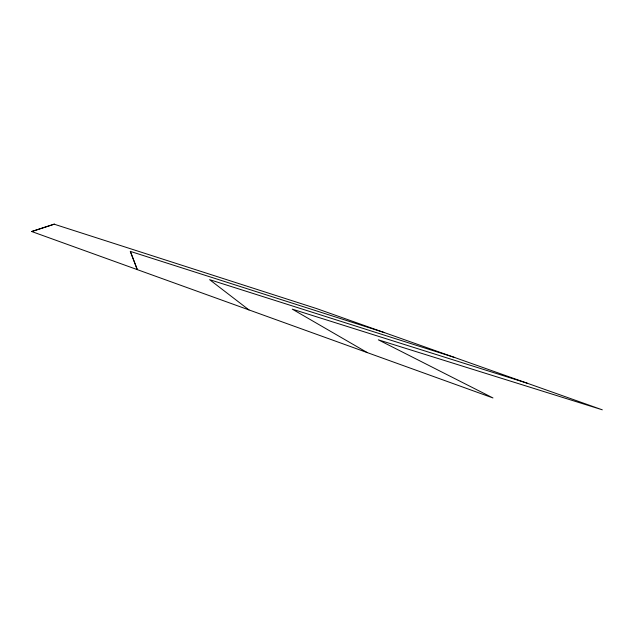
<?xml version="1.0" encoding="UTF-8"?>
<svg xmlns="http://www.w3.org/2000/svg" width="634" height="634" viewBox="0 0 634 634"><rect width="100%" height="100%" fill="white"/><g stroke="black" fill="none" stroke-linecap="round" stroke-linejoin="round"><path stroke-width="0.95" d="M31.7 231.529L54.12 224.182L316.913 308.679L602.3 409.818L378.332 339.824L492.975 397.954L31.7 231.529L54.183 224.222M527.242 383.213L292.242 309.13L367.348 352.631M454.736 357.521L209.592 279.649L248.988 309.931M384.672 332.692L130.366 251.397L137.293 269.624L130.279 251.357M54.12 224.182L54.603 224.349"/></g></svg>
